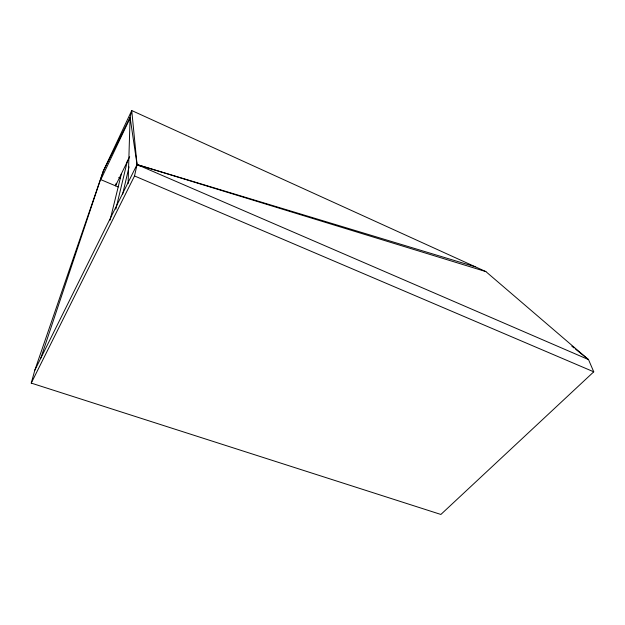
<?xml version="1.0" encoding="UTF-8"?>
<svg xmlns="http://www.w3.org/2000/svg" width="625" height="625" viewBox="0 0 625 625"><rect width="100%" height="100%" fill="white"/><g stroke="black" fill="none" stroke-linecap="round" stroke-linejoin="round"><path stroke-width="0.94" d="M31.25 383.102L134.531 175.961L137.047 164.57L131.734 110.547L485.867 271.594L588.516 359.602L593.75 371.82L440.883 514.453L31.25 383.102L34.82 370.219L103.328 171.016L131.734 110.547L130.094 117.438L128.109 183.688M122.609 194.305L129.031 166.883M115.82 209.25L127.594 160.133M110.062 220.141L121.438 173.68M116.219 183.219L115.523 185.836L118.219 186.961M40.797 358.141L103.328 171.016L130.094 117.438L137.047 164.57L34.82 370.219M130.219 117.711L100.82 179.641L115.523 185.836L129.68 156.734M475.266 266.805L137.047 164.57L140.578 166.227M485.867 271.594L137.047 164.57L588.516 359.602L575.625 349.227M118.734 177.492L120.531 178.258M134.531 175.961L593.75 371.82M571.828 346.172L574.102 348"/></g></svg>
